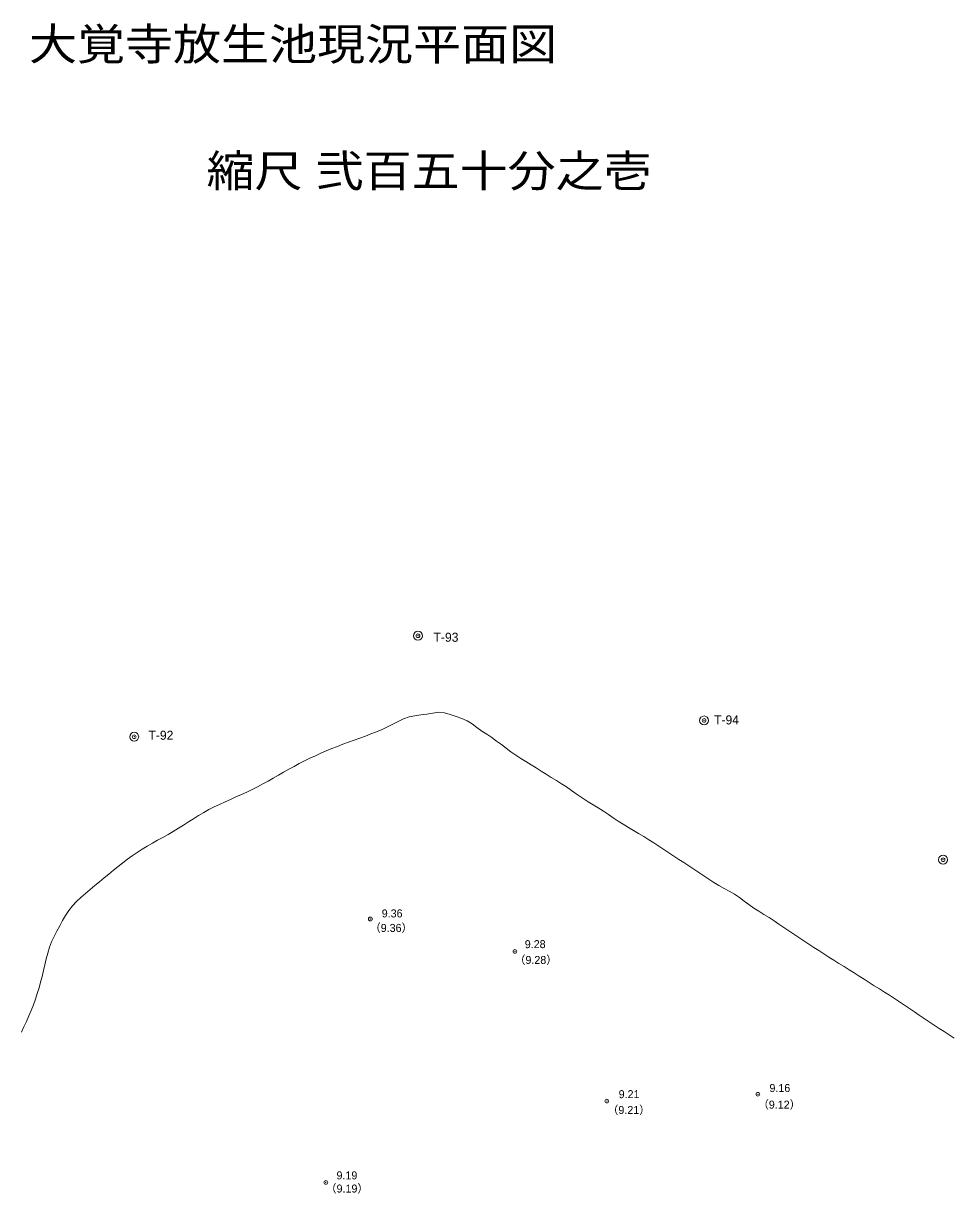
# Model space of a CAD drawing. Units: millimetres, scale not verified. Extents: x 13490 to 141534, y 7000 to 96571.
# Drawn here: x 67902 to 98995, y 53139 to 92347 of the extents above; entities that cross this region are included whole.
import ezdxf
from ezdxf.enums import TextEntityAlignment as Align

# ---------------------------------------------------------------- set-up
doc = ezdxf.new("R2010")
doc.units = ezdxf.units.MM
doc.header["$LTSCALE"] = 250
doc.header["$PDMODE"] = 32
doc.header["$PDSIZE"] = 125
doc.layers.add('0平面図-0通り芯', color=6, linetype='Continuous', lineweight=13)
doc.styles.add('MS-ゴシック-5.0-1.0', font='')
doc.styles.get('MS-ゴシック-5.0-1.0').set_extended_font_data('MS-ゴシック-5.0-1.0')

msp = doc.modelspace()

# ---------------------------------------------------------------- linework, layer by layer
at = {"layer": '0平面図-0通り芯'}
for p, q in [((80457.1, 68956.6), (80637.6, 69043)), ((80637.6, 69043), (80823.7, 69108.4)), ((80823.7, 69108.4), (81016.9, 69148.9)), ((81016.9, 69148.9), (81215.1, 69175.2)), ((81215.1, 69175.2), (81415.8, 69199.1)), ((81415.8, 69199.1), (81616.3, 69232.5)), ((81616.3, 69232.5), (81814.6, 69266.6)), ((81814.6, 69266.6), (82009.3, 69251.2)), ((82009.3, 69251.2), (82201.7, 69189.5)), ((82201.7, 69189.5), (82394.7, 69123.5)), ((82394.7, 69123.5), (82585.7, 69061.6)), ((82585.7, 69061.6), (82766.6, 68983.2)), ((79731.3, 68612.8), (79915.8, 68690)), ((79915.8, 68690), (80098.3, 68772.8)), ((80098.3, 68772.8), (80278.6, 68862.5)), ((80278.6, 68862.5), (80457.1, 68956.6)), ((82766.6, 68983.2), (82933.8, 68876.1)), ((82933.8, 68876.1), (83094.4, 68754.5)), ((83094.4, 68754.5), (83257.4, 68636.3)), ((83257.4, 68636.3), (83425.4, 68527.5)), ((78607.5, 68192.3), (78794.9, 68262.8)), ((78794.9, 68262.8), (78982.7, 68332.2)), ((78982.7, 68332.2), (79170.6, 68400.9)), ((79170.6, 68400.9), (79358.3, 68469.6)), ((79358.3, 68469.6), (79545.3, 68539.8)), ((79545.3, 68539.8), (79731.3, 68612.8)), ((83425.4, 68527.5), (83592.9, 68419)), ((83592.9, 68419), (83755.4, 68303.1)), ((83755.4, 68303.1), (83914.4, 68181.6)), ((77681.9, 67811.4), (77864.8, 67892.5)), ((77864.8, 67892.5), (78049, 67970.7)), ((78049, 67970.7), (78234.3, 68046.5)), ((78234.3, 68046.5), (78420.6, 68120.3)), ((78420.6, 68120.3), (78607.5, 68192.3)), ((83914.4, 68181.6), (84072.5, 68058.7)), ((84072.5, 68058.7), (84232.7, 67938.7)), ((84232.7, 67938.7), (84397.5, 67825.6)), ((76792.1, 67356.8), (76966.9, 67454)), ((76966.9, 67454), (77142.9, 67548.7)), ((77142.9, 67548.7), (77320.7, 67639.9)), ((77320.7, 67639.9), (77500.4, 67727.4)), ((77500.4, 67727.4), (77681.9, 67811.4)), ((84397.5, 67825.6), (84566.7, 67718.8)), ((84566.7, 67718.8), (84737.6, 67614.8)), ((84737.6, 67614.8), (84908.1, 67510.1)), ((84908.1, 67510.1), (85077.5, 67403.8)), ((76097.1, 66960), (76271.2, 67058.6)), ((76271.2, 67058.6), (76444.8, 67158.1)), ((76444.8, 67158.1), (76618.3, 67257.9)), ((76618.3, 67257.9), (76792.1, 67356.8)), ((85077.5, 67403.8), (85246.4, 67296.6)), ((85246.4, 67296.6), (85415.2, 67189.4)), ((85415.2, 67189.4), (85584.6, 67083.1)), ((85584.6, 67083.1), (85754.5, 66977.5)), ((75386.1, 66593), (75566.7, 66679.3)), ((75566.7, 66679.3), (75745.3, 66769.4)), ((75745.3, 66769.4), (75921.9, 66863.3)), ((75921.9, 66863.3), (76097.1, 66960)), ((85754.5, 66977.5), (85923.9, 66871.2)), ((85923.9, 66871.2), (86091.6, 66762.3)), ((86091.6, 66762.3), (86257, 66650)), ((74473.9, 66180.2), (74655.5, 66264)), ((74655.5, 66264), (74838.2, 66346.1)), ((74838.2, 66346.1), (75021.2, 66427.5)), ((75021.2, 66427.5), (75204.1, 66509.4)), ((75204.1, 66509.4), (75386.1, 66593)), ((86257, 66650), (86420.7, 66535)), ((86420.7, 66535), (86583.4, 66418.6)), ((86583.4, 66418.6), (86648.2, 66372)), ((86648.2, 66372), (86819.7, 66269.1)), ((86819.7, 66269.1), (86990.8, 66165.3)), ((73769.3, 65805.4), (73941.2, 65906.8)), ((73941.2, 65906.8), (74116.1, 66002.7)), ((74116.1, 66002.7), (74293.9, 66093.5)), ((74293.9, 66093.5), (74473.9, 66180.2)), ((86990.8, 66165.3), (87160.7, 66060)), ((87160.7, 66060), (87329.2, 65952.3)), ((87329.2, 65952.3), (87496.4, 65842.4)), ((73093, 65377.5), (73262.3, 65484.6)), ((73262.3, 65484.6), (73430.8, 65592.7)), ((73430.8, 65592.7), (73599.5, 65700.2)), ((73599.5, 65700.2), (73769.3, 65805.4)), ((87496.4, 65842.4), (87662.9, 65731.7)), ((87662.9, 65731.7), (87829.7, 65621.2)), ((87829.7, 65621.2), (87997.5, 65512.5)), ((87997.5, 65512.5), (88167.1, 65406.5)), ((72574, 65073.6), (72748.6, 65172.2)), ((72748.6, 65172.2), (72921.9, 65273.1)), ((72921.9, 65273.1), (73093, 65377.5)), ((88167.1, 65406.5), (88338.3, 65303)), ((88338.3, 65303), (88510.2, 65200.7)), ((88510.2, 65200.7), (88682, 65098.2)), ((88682, 65098.2), (88852.8, 64994.3)), ((71880.3, 64675.7), (72051.1, 64778.5)), ((72051.1, 64778.5), (72224.3, 64878.2)), ((72224.3, 64878.2), (72398.9, 64976.1)), ((72398.9, 64976.1), (72574, 65073.6)), ((88852.8, 64994.3), (89022, 64887.6)), ((89022, 64887.6), (89189, 64777.6)), ((89189, 64777.6), (89354.9, 64665.9)), ((71229.8, 64219.1), (71388.3, 64339.5)), ((71388.3, 64339.5), (71549.1, 64456.2)), ((71549.1, 64456.2), (71712.9, 64568.5)), ((71712.9, 64568.5), (71880.3, 64675.7)), ((89354.9, 64665.9), (89520.9, 64554.4)), ((89520.9, 64554.4), (89688.2, 64444.8)), ((89688.2, 64444.8), (89856.5, 64336.8)), ((89856.5, 64336.8), (90025, 64229)), ((70762, 63842.7), (70917.4, 63970)), ((70917.4, 63970), (71073.1, 64095.7)), ((71073.1, 64095.7), (71229.8, 64219.1)), ((90025, 64229), (90192.8, 64120.2)), ((90192.8, 64120.2), (90359.4, 64009.4)), ((90359.4, 64009.4), (90525.2, 63897.3)), ((70291.7, 63457.7), (70449.7, 63585.9)), ((70449.7, 63585.9), (70606.4, 63714.4)), ((70606.4, 63714.4), (70762, 63842.7)), ((90525.2, 63897.3), (90691, 63785.4)), ((90691, 63785.4), (90857.8, 63674.9)), ((90857.8, 63674.9), (91026.3, 63567.2)), ((91026.3, 63567.2), (91197.4, 63463.6)), ((69827.1, 63063.3), (69978.3, 63197.8)), ((69978.3, 63197.8), (70133.9, 63328.9)), ((70133.9, 63328.9), (70291.7, 63457.7)), ((91197.4, 63463.6), (91371.7, 63365.2)), ((91371.7, 63365.2), (91547.3, 63268.9)), ((91547.3, 63268.9), (91720.4, 63168.8)), ((91720.4, 63168.8), (91887.3, 63059.3)), ((69421.4, 62624.2), (69546.5, 62777.9)), ((69546.5, 62777.9), (69682.5, 62923.8)), ((69682.5, 62923.8), (69827.1, 63063.3)), ((91887.3, 63059.3), (92048.2, 62940.6)), ((92048.2, 62940.6), (92207.9, 62819.8)), ((92207.9, 62819.8), (92371.1, 62704.3)), ((69211.1, 62288.2), (69309.2, 62461.2)), ((69309.2, 62461.2), (69421.4, 62624.2)), ((92371.1, 62704.3), (92539.7, 62596.7)), ((92539.7, 62596.7), (92710.4, 62492.4)), ((92710.4, 62492.4), (92880.2, 62386.6)), ((92880.2, 62386.6), (93047.4, 62276.9)), ((69026.3, 61932.1), (69120.1, 62109.6)), ((69120.1, 62109.6), (69211.1, 62288.2)), ((93047.4, 62276.9), (93213.1, 62164.8)), ((93213.1, 62164.8), (93378.3, 62052)), ((93378.3, 62052), (93543.8, 61939.8)), ((68773.4, 61391.1), (68843.9, 61577)), ((68843.9, 61577), (68930.5, 61756.3)), ((68930.5, 61756.3), (69026.3, 61932.1)), ((93543.8, 61939.8), (93709.9, 61828.3)), ((93709.9, 61828.3), (93876.5, 61717.6)), ((93876.5, 61717.6), (94043.5, 61607.5)), ((94043.5, 61607.5), (94210.8, 61498)), ((68666.7, 61005.2), (68715.7, 61199.9)), ((68715.7, 61199.9), (68773.4, 61391.1)), ((94210.8, 61498), (94378.6, 61389.1)), ((94378.6, 61389.1), (94546.7, 61280.7)), ((94546.7, 61280.7), (94715, 61172.7)), ((94715, 61172.7), (94883.7, 61065.2)), ((68577.6, 60611.9), (68622, 60808.6)), ((68622, 60808.6), (68666.7, 61005.2)), ((94883.7, 61065.2), (95052.5, 60958)), ((95052.5, 60958), (95221.6, 60851.1)), ((95221.6, 60851.1), (95390.8, 60744.5)), ((68479.5, 60222.1), (68530.2, 60416.3)), ((68530.2, 60416.3), (68577.6, 60611.9)), ((95390.8, 60744.5), (95560.2, 60638)), ((95560.2, 60638), (95729.6, 60531.7)), ((95729.6, 60531.7), (95899, 60425.4)), ((95899, 60425.4), (96068.4, 60319)), ((68366.5, 59838), (68425.1, 60029.3)), ((68425.1, 60029.3), (68479.5, 60222.1)), ((96068.4, 60319), (96237.6, 60212.4)), ((96237.6, 60212.4), (96406.6, 60105.4)), ((96406.6, 60105.4), (96575.3, 59998.1)), ((96575.3, 59998.1), (96743.6, 59890.1)), ((68235.8, 59460.7), (68303.5, 59648.4)), ((68303.5, 59648.4), (68366.5, 59838)), ((96743.6, 59890.1), (96911.7, 59781.8)), ((96911.7, 59781.8), (97079.5, 59672.9)), ((97079.5, 59672.9), (97247, 59563.6)), ((68085, 59090.9), (68163, 59274.8)), ((68163, 59274.8), (68235.8, 59460.7)), ((97247, 59563.6), (97414.1, 59453.8)), ((97414.1, 59453.8), (97581, 59343.6)), ((97581, 59343.6), (97747.6, 59232.8)), ((97747.6, 59232.8), (97913.9, 59121.7)), ((67918.4, 58727.1), (68002.9, 58908.5)), ((68002.9, 58908.5), (68085, 59090.9)), ((97913.9, 59121.7), (98080, 59010.2)), ((98080, 59010.2), (98245.8, 58898.2)), ((98245.8, 58898.2), (98411.6, 58786.4)), ((67833.1, 58546.1), (67918.4, 58727.1)), ((98411.6, 58786.4), (98577.8, 58675.1)), ((98577.8, 58675.1), (98744.7, 58564.8)), ((98744.7, 58564.8), (98912.5, 58456.1)), ((98912.5, 58456.1), (99081.5, 58349.2))]:
    msp.add_line(p, q, dxfattribs=at)
at = {"layer": '0平面図-0通り芯', "color": 5}
msp.add_line((84365.4, 61252.8), (84366.1, 61252.3), dxfattribs=at)
at = {"layer": '0平面図-0通り芯', "color": 4}
for centre in [(81118.8, 71828.9), (90703.8, 68991.3), (71613, 68444.6), (98711.1, 64325.3)]:
    msp.add_circle(centre, 150, dxfattribs=at)
at = {"layer": '0平面図-0通り芯', "color": 7}
for p in [(81118.8, 71828.9), (90703.8, 68991.3), (71613, 68444.6), (98711.1, 64325.3), (79522.4, 62339.4), (79522.4, 62339.4), (84366.1, 61252.3), (92507.5, 56468.8), (87446.1, 56239), (78032.1, 53513.9)]:
    msp.add_point(p, dxfattribs=at)

# ---------------------------------------------------------------- texts
at = {"layer": '0平面図-0通り芯', "style": 'MS-ゴシック-5.0-1.0', "width": 1.1}
for s, p in [('大覚寺放生池現況平面図', (68088.4, 90795.5)), ('縮尺 弐百五十分之壱', (74035.2, 86547.8))]:
    msp.add_text(s, height=1072, dxfattribs=at).set_placement(p, align=Align.BOTTOM_LEFT)
at = {"layer": '0平面図-0通り芯', "color": 4, "style": 'MS-ゴシック-5.0-1.0'}
for s, height, p in [('T-93', 303.8, (81640.1, 71536.7)), ('T-94', 303.8, (91037.4, 68767.5)), ('T-92', 303.8, (72090.4, 68252.5)), ('9.36', 268.1, (79905.9, 62311.5)), ('（9.36）', 268.1, (79505.5, 61825.3)), ('9.28', 268.1, (84696.9, 61281.8)), ('（9.28）', 268.1, (84353.6, 60752.7)), ('9.21', 268.1, (87841.7, 56255.7)), ('9.16', 268.1, (92893.3, 56461.2)), ('（9.21）', 268.1, (87467.1, 55724)), ('（9.12）', 268.1, (92506.6, 55905.2)), ('9.19', 268.1, (78390.5, 53534.7)), ('（9.19）', 268.1, (78026.7, 53093.3))]:
    msp.add_text(s, height=height, dxfattribs=at).set_placement(p, align=Align.BOTTOM_LEFT)

doc.saveas('drawing.dxf')
